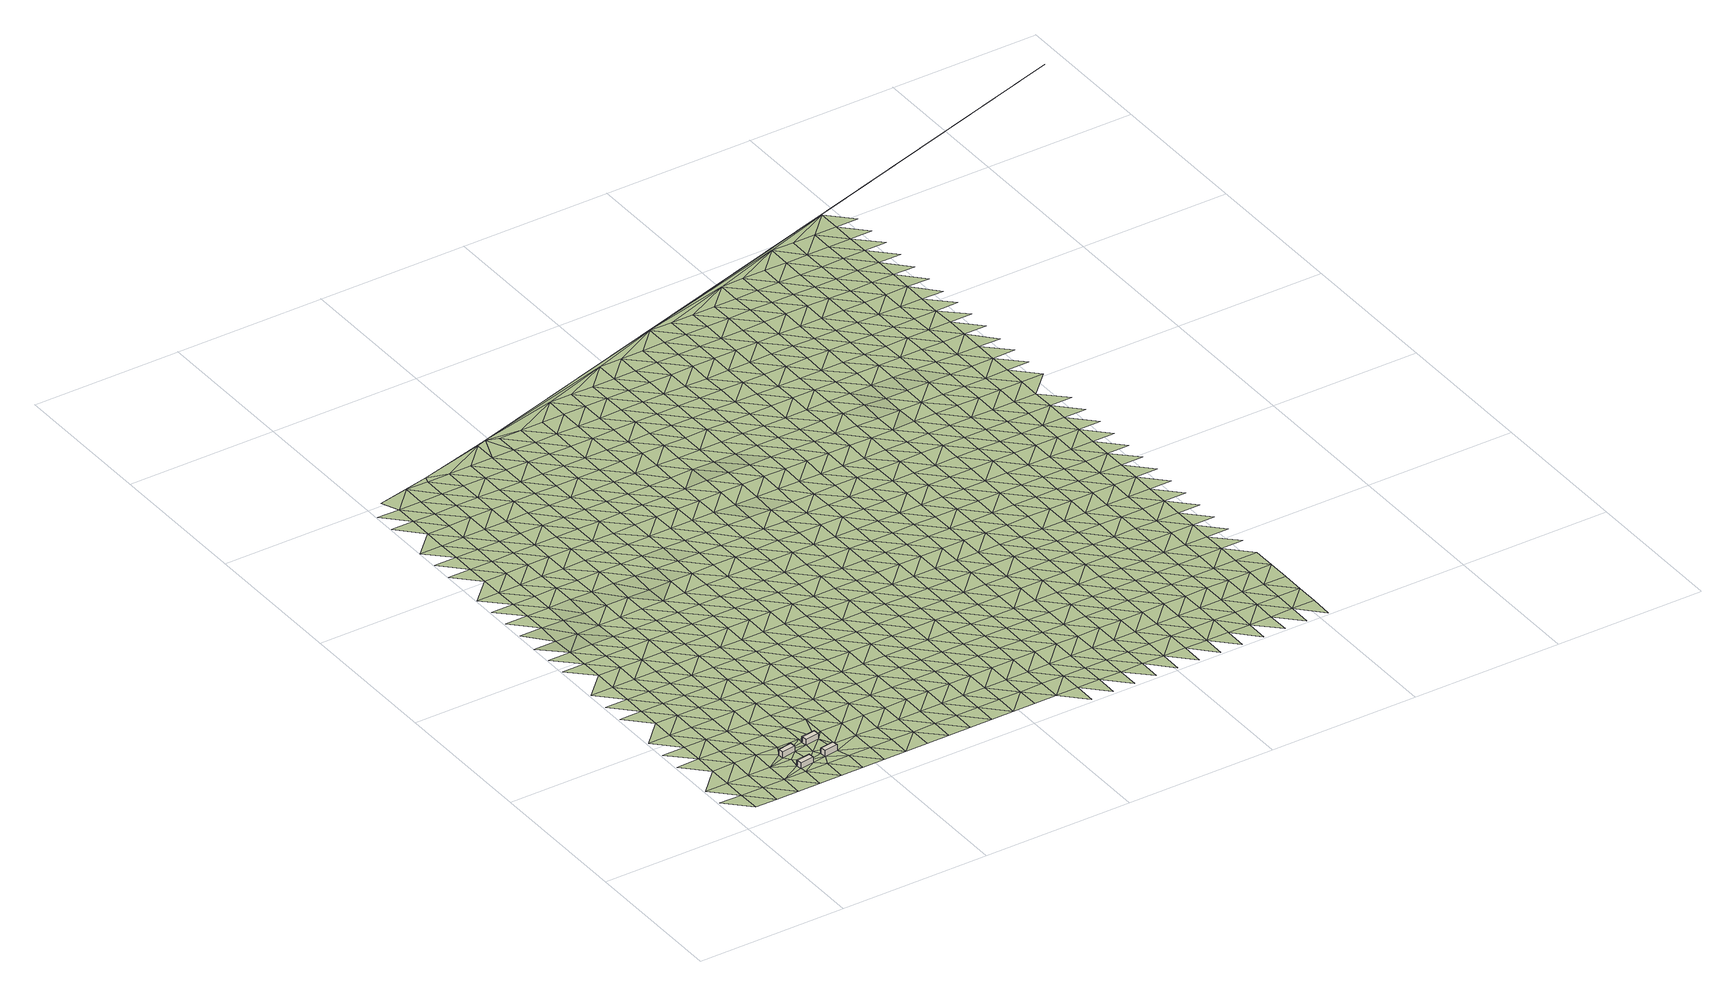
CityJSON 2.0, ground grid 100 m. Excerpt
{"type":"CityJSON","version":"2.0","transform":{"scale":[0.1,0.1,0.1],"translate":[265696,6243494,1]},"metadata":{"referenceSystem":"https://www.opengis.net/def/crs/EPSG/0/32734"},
"CityObjects":{
"building1":{"type":"Building","attributes":{"building":"transportation","building:levels":1,"amenity":"shelter","building_height":4.1,"plus_code":"4FRW3FG8+WCX","ground_height":2.51,"roof_height":6.61},"geometry":[{"type":"Solid","lod":"1","boundaries":[[[[0,1,2,3]],[[1,4,5,2]],[[4,6,7,5]],[[6,0,3,7]],[[3,2,5,7]],[[6,4,1,0]]]]}]},
"building2":{"type":"Building","attributes":{"building":"transportation","building:levels":1,"amenity":"shelter","building_height":4.1,"plus_code":"4FRW3FH8+2C4","ground_height":2.51,"roof_height":6.61},"geometry":[{"type":"Solid","lod":"1","boundaries":[[[[8,9,10,11]],[[9,12,13,10]],[[12,14,15,13]],[[14,8,11,15]],[[11,10,13,15]],[[14,12,9,8]]]]}]},
"building3":{"type":"Building","attributes":{"building":"transportation","building:levels":1,"amenity":"shelter","building_height":4.1,"plus_code":"4FRW3FG8+XG4","ground_height":2.47,"roof_height":6.57},"geometry":[{"type":"Solid","lod":"1","boundaries":[[[[16,17,18,19]],[[17,20,21,18]],[[20,22,23,21]],[[22,16,19,23]],[[19,18,21,23]],[[22,20,17,16]]]]}]},
"building4":{"type":"Building","attributes":{"building":"transportation","building:levels":1,"amenity":"shelter","building_height":4.1,"plus_code":"4FRW3FH8+2G7","ground_height":2.62,"roof_height":6.72},"geometry":[{"type":"Solid","lod":"1","boundaries":[[[[24,25,26,27]],[[25,28,29,26]],[[28,30,31,29]],[[30,24,27,31]],[[27,26,29,31]],[[30,28,25,24]]]]}]},
"terrain1":{"type":"TINRelief","geometry":[{"type":"CompositeSurface","lod":"1","boundaries":[[[32,33,34]],[[33,35,36]],[[36,35,37]],[[33,32,38]],[[35,33,39]],[[40,41,37]],[[38,39,33]],[[40,42,43]],[[35,44,37]],[[35,39,45]],[[44,40,37]],[[42,46,47]],[[35,45,44]],[[39,38,48]],[[47,46,49]],[[42,40,50]],[[51,45,39]],[[40,44,52]],[[51,39,48]],[[46,42,50]],[[53,54,49]],[[40,52,50]],[[55,44,45]],[[45,51,56]],[[57,58,53]],[[59,49,46]],[[52,44,55]],[[50,60,46]],[[45,56,55]],[[51,48,61]],[[49,59,53]],[[62,57,63]],[[46,60,59]],[[52,64,50]],[[6,56,51]],[[62,63,65]],[[64,52,55]],[[53,66,57]],[[61,67,51]],[[60,50,68]],[[53,59,66]],[[0,51,67]],[[56,69,55]],[[0,6,51]],[[68,50,64]],[[57,70,63]],[[71,72,65]],[[56,6,73]],[[69,56,8]],[[56,73,8]],[[60,74,59]],[[70,57,66]],[[64,55,75]],[[74,60,68]],[[61,76,67]],[[55,69,75]],[[77,78,71]],[[65,63,79]],[[59,80,66]],[[0,67,1]],[[70,81,63]],[[68,64,82]],[[59,74,80]],[[6,4,73]],[[65,79,71]],[[73,9,8]],[[83,84,77]],[[63,81,79]],[[75,82,64]],[[85,70,66]],[[75,69,86]],[[87,1,67]],[[67,76,87]],[[9,73,4]],[[85,66,80]],[[71,88,77]],[[74,68,89]],[[90,91,83]],[[68,82,92]],[[81,70,93]],[[71,79,88]],[[4,1,16]],[[80,74,89]],[[9,4,94]],[[70,85,93]],[[68,92,89]],[[16,1,87]],[[75,86,95]],[[82,75,95]],[[96,86,9]],[[97,98,90]],[[83,77,99]],[[76,100,87]],[[94,4,22]],[[22,4,16]],[[88,101,77]],[[9,94,96]],[[102,79,81]],[[85,80,103]],[[93,104,81]],[[105,86,96]],[[86,105,95]],[[90,83,99]],[[106,92,82]],[[107,97,108]],[[99,77,101]],[[89,103,80]],[[79,102,88]],[[16,87,109]],[[81,104,102]],[[82,95,106]],[[85,110,93]],[[87,100,109]],[[94,22,20]],[[90,111,97]],[[94,25,96]],[[108,112,113]],[[103,110,85]],[[101,88,114]],[[89,92,115]],[[105,28,95]],[[99,111,90]],[[106,116,92]],[[16,109,17]],[[25,94,20]],[[104,93,117]],[[113,112,118]],[[114,88,102]],[[95,28,106]],[[108,97,119]],[[103,89,115]],[[110,117,93]],[[92,116,115]],[[101,120,99]],[[119,97,111]],[[20,17,121]],[[104,122,102]],[[123,109,100]],[[25,20,121]],[[120,101,114]],[[124,112,108]],[[125,126,118]],[[104,117,122]],[[28,25,127]],[[28,128,106]],[[111,99,129]],[[110,103,130]],[[131,17,109]],[[116,106,128]],[[121,127,25]],[[119,124,108]],[[115,132,103]],[[129,99,120]],[[114,102,133]],[[117,110,130]],[[134,121,17]],[[127,128,28]],[[135,136,125]],[[102,122,137]],[[103,132,130]],[[109,123,131]],[[138,118,112]],[[119,111,139]],[[116,140,115]],[[124,141,112]],[[120,114,133]],[[139,111,129]],[[102,137,133]],[[131,134,17]],[[140,116,128]],[[118,138,125]],[[127,121,142]],[[143,135,144]],[[112,141,138]],[[122,117,145]],[[132,115,146]],[[130,147,117]],[[124,119,148]],[[120,149,129]],[[128,127,142]],[[143,144,150]],[[119,139,151]],[[146,115,140]],[[121,134,142]],[[125,152,135]],[[137,122,145]],[[131,123,153]],[[149,120,133]],[[145,117,147]],[[141,124,148]],[[132,154,130]],[[125,138,152]],[[119,151,148]],[[128,155,140]],[[146,154,132]],[[135,156,144]],[[139,129,157]],[[137,158,133]],[[159,134,131]],[[160,161,150]],[[149,162,129]],[[142,155,128]],[[147,130,163]],[[156,135,152]],[[158,137,145]],[[153,159,131]],[[138,141,164]],[[151,139,157]],[[146,140,165]],[[148,166,141]],[[129,162,157]],[[163,130,154]],[[150,144,167]],[[168,149,133]],[[169,160,170]],[[155,165,140]],[[138,164,152]],[[147,171,145]],[[142,134,172]],[[156,167,144]],[[141,166,164]],[[168,133,158]],[[159,173,134]],[[151,174,148]],[[175,154,146]],[[171,147,163]],[[176,160,150]],[[162,149,177]],[[157,174,151]],[[146,165,175]],[[134,173,172]],[[178,156,152]],[[158,145,179]],[[155,142,180]],[[167,176,150]],[[149,168,177]],[[166,148,181]],[[159,153,182]],[[178,152,164]],[[179,145,171]],[[170,160,183]],[[163,154,184]],[[165,155,180]],[[174,181,148]],[[154,175,185]],[[142,172,180]],[[167,156,186]],[[157,162,187]],[[168,158,188]],[[173,159,182]],[[176,183,160]],[[177,189,162]],[[153,190,182]],[[171,163,184]],[[156,178,186]],[[179,188,158]],[[154,185,184]],[[170,191,192]],[[193,164,166]],[[174,157,187]],[[181,194,166]],[[162,189,187]],[[168,195,177]],[[175,165,196]],[[183,197,170]],[[180,198,165]],[[199,176,167]],[[164,193,178]],[[171,200,179]],[[173,201,172]],[[186,202,167]],[[166,194,193]],[[195,168,188]],[[182,203,173]],[[185,175,196]],[[191,170,197]],[[200,171,184]],[[196,165,198]],[[176,199,183]],[[181,174,204]],[[189,177,205]],[[172,201,180]],[[167,202,199]],[[187,206,174]],[[173,203,201]],[[186,178,207]],[[182,190,208]],[[205,177,195]],[[194,181,204]],[[188,179,209]],[[185,210,184]],[[207,178,193]],[[174,206,204]],[[200,211,179]],[[197,183,212]],[[189,213,187]],[[214,198,180]],[[210,185,196]],[[192,191,215]],[[216,202,186]],[[188,209,195]],[[217,203,182]],[[183,199,212]],[[213,189,205]],[[179,211,209]],[[201,214,180]],[[218,200,184]],[[207,216,186]],[[208,217,182]],[[191,197,219]],[[193,194,220]],[[206,187,221]],[[198,222,196]],[[204,223,194]],[[218,184,210]],[[205,195,224]],[[212,219,197]],[[221,187,213]],[[214,222,198]],[[199,202,225]],[[220,207,193]],[[211,200,226]],[[203,227,201]],[[216,228,202]],[[194,223,220]],[[195,209,224]],[[217,229,203]],[[206,230,204]],[[231,210,196]],[[200,218,226]],[[199,225,212]],[[213,205,232]],[[227,214,201]],[[191,219,233]],[[202,228,225]],[[230,206,221]],[[222,231,196]],[[203,229,227]],[[217,208,234]],[[224,232,205]],[[191,233,215]],[[216,207,235]],[[223,204,236]],[[211,237,209]],[[238,218,210]],[[207,220,239]],[[226,240,211]],[[219,212,241]],[[236,204,230]],[[231,238,210]],[[228,216,235]],[[242,221,213]],[[209,237,224]],[[222,214,243]],[[229,217,244]],[[241,212,225]],[[207,239,235]],[[213,232,245]],[[211,240,237]],[[214,227,246]],[[223,247,220]],[[226,218,248]],[[234,244,217]],[[233,219,249]],[[221,242,230]],[[231,222,243]],[[236,247,223]],[[213,245,242]],[[238,248,218]],[[214,246,243]],[[232,224,250]],[[249,219,241]],[[225,228,251]],[[239,220,252]],[[253,240,226]],[[229,254,227]],[[235,255,228]],[[250,224,237]],[[229,244,256]],[[233,257,215]],[[236,230,258]],[[247,252,220]],[[248,253,226]],[[241,225,251]],[[232,259,245]],[[238,231,260]],[[246,227,254]],[[233,249,257]],[[228,255,251]],[[230,242,258]],[[243,261,231]],[[229,256,254]],[[239,262,235]],[[244,234,263]],[[259,232,250]],[[264,247,236]],[[237,240,265]],[[238,260,248]],[[252,262,239]],[[253,266,240]],[[231,261,260]],[[246,267,243]],[[258,264,236]],[[249,241,268]],[[255,235,269]],[[242,245,270]],[[237,265,250]],[[244,271,256]],[[251,272,241]],[[245,259,273]],[[240,266,265]],[[254,267,246]],[[247,274,252]],[[253,248,275]],[[235,262,269]],[[244,263,271]],[[268,257,249]],[[242,270,258]],[[261,243,276]],[[241,272,268]],[[264,274,247]],[[245,273,270]],[[248,260,275]],[[255,277,251]],[[250,278,259]],[[267,276,243]],[[266,253,279]],[[256,280,254]],[[277,255,269]],[[250,265,278]],[[271,281,256]],[[262,252,282]],[[258,283,264]],[[274,284,252]],[[275,279,253]],[[257,285,215]],[[272,251,286]],[[259,287,273]],[[260,261,288]],[[254,280,267]],[[257,268,289]],[[283,258,270]],[[276,290,261]],[[256,281,280]],[[262,282,269]],[[271,263,291]],[[286,251,277]],[[252,284,282]],[[287,259,278]],[[274,264,292]],[[293,265,266]],[[260,288,275]],[[266,279,294]],[[261,290,288]],[[272,295,268]],[[270,273,296]],[[276,267,297]],[[264,283,292]],[[277,269,298]],[[265,293,278]],[[299,281,271]],[[295,272,286]],[[287,296,273]],[[266,294,293]],[[267,280,297]],[[284,274,300]],[[279,275,301]],[[269,282,298]],[[291,299,271]],[[285,257,289]],[[268,302,289]],[[303,283,270]],[[290,276,304]],[[292,300,274]],[[301,275,288]],[[286,277,305]],[[306,287,278]],[[302,268,295]],[[296,303,270]],[[297,304,276]],[[284,307,282]],[[294,279,308]],[[280,281,309]],[[298,305,277]],[[306,278,293]],[[299,310,281]],[[311,215,285]],[[292,283,312]],[[313,288,290]],[[307,284,300]],[[308,279,301]],[[314,295,286]],[[296,287,315]],[[280,309,297]],[[316,289,302]],[[303,312,283]],[[290,304,313]],[[281,310,309]],[[282,317,298]],[[294,318,293]],[[314,286,305]],[[287,306,315]],[[319,300,292]],[[301,288,320]],[[299,291,321]],[[285,289,316]],[[307,317,282]],[[318,294,308]],[[304,297,322]],[[312,319,292]],[[313,320,288]],[[302,295,323]],[[305,298,324]],[[303,296,325]],[[306,293,326]],[[310,299,321]],[[295,314,327]],[[315,328,296]],[[322,297,309]],[[291,329,321]],[[308,301,330]],[[317,324,298]],[[318,326,293]],[[316,302,323]],[[331,307,300]],[[303,325,312]],[[304,332,313]],[[295,327,323]],[[319,333,300]],[[296,328,325]],[[301,320,330]],[[315,306,334]],[[332,304,322]],[[314,305,335]],[[307,331,317]],[[310,336,309]],[[324,337,305]],[[331,300,333]],[[326,334,306]],[[285,316,311]],[[321,338,310]],[[319,312,339]],[[318,308,340]],[[320,313,341]],[[330,342,308]],[[327,314,335]],[[343,328,315]],[[309,336,322]],[[344,316,323]],[[335,305,337]],[[312,325,339]],[[341,313,332]],[[310,338,336]],[[311,316,344]],[[324,317,345]],[[340,326,318]],[[329,346,321]],[[334,343,315]],[[340,308,342]],[[333,319,347]],[[320,348,330]],[[317,331,345]],[[327,349,323]],[[328,350,325]],[[332,322,351]],[[339,347,319]],[[348,320,341]],[[337,324,352]],[[338,321,353]],[[349,327,335]],[[328,343,350]],[[322,336,351]],[[334,326,354]],[[311,344,355]],[[342,330,356]],[[345,352,324]],[[326,340,357]],[[346,353,321]],[[358,344,323]],[[331,333,359]],[[325,360,339]],[[341,332,361]],[[333,347,362]],[[356,330,348]],[[335,337,363]],[[343,334,354]],[[358,323,349]],[[360,325,350]],[[326,357,354]],[[351,361,332]],[[331,359,345]],[[342,364,340]],[[365,336,338]],[[363,337,352]],[[359,333,362]],[[353,366,338]],[[355,344,367]],[[347,339,368]],[[311,355,369]],[[364,342,356]],[[370,349,335]],[[348,341,371]],[[336,365,351]],[[344,358,367]],[[368,339,360]],[[341,361,372]],[[338,366,365]],[[352,345,373]],[[350,343,374]],[[357,340,375]],[[363,370,335]],[[354,376,343]],[[347,377,362]],[[348,371,356]],[[353,346,378]],[[373,345,359]],[[375,340,364]],[[341,372,371]],[[379,380,346]],[[381,358,349]],[[360,350,374]],[[361,351,382]],[[367,369,355]],[[347,368,377]],[[374,343,376]],[[352,383,363]],[[357,384,354]],[[366,353,378]],[[370,381,349]],[[382,351,365]],[[346,380,378]],[[364,356,385]],[[383,352,373]],[[384,357,375]],[[367,358,386]],[[387,359,362]],[[360,388,368]],[[361,389,372]],[[377,390,362]],[[356,371,385]],[[370,363,391]],[[376,354,392]],[[381,386,358]],[[374,388,360]],[[389,361,382]],[[359,387,373]],[[393,375,364]],[[366,394,365]],[[383,391,363]],[[390,387,362]],[[392,354,384]],[[378,395,366]],[[396,369,367]],[[377,368,397]],[[372,398,371]],[[385,393,364]],[[399,381,370]],[[376,400,374]],[[365,394,382]],[[386,396,367]],[[397,368,388]],[[369,401,311]],[[398,372,389]],[[366,395,394]],[[383,373,402]],[[375,403,384]],[[378,380,404]],[[399,370,391]],[[376,392,400]],[[405,390,377]],[[371,406,385]],[[402,373,387]],[[393,403,375]],[[407,404,380]],[[388,374,408]],[[382,409,389]],[[369,396,410]],[[397,405,377]],[[406,371,398]],[[386,381,411]],[[412,391,383]],[[413,392,384]],[[414,395,378]],[[381,399,415]],[[408,374,400]],[[382,394,409]],[[416,393,385]],[[402,412,383]],[[384,403,413]],[[404,414,378]],[[396,386,411]],[[387,390,417]],[[397,388,418]],[[398,389,419]],[[381,415,411]],[[405,420,390]],[[416,385,406]],[[418,388,408]],[[409,419,389]],[[399,391,421]],[[417,402,387]],[[400,392,422]],[[403,393,423]],[[424,394,395]],[[412,425,391]],[[417,390,420]],[[392,413,426]],[[414,427,395]],[[401,369,410]],[[428,406,398]],[[393,416,423]],[[429,410,396]],[[415,399,421]],[[405,397,430]],[[408,400,422]],[[394,424,409]],[[411,431,396]],[[421,391,425]],[[397,418,432]],[[392,426,422]],[[398,419,428]],[[395,427,424]],[[414,404,433]],[[412,402,434]],[[420,405,430]],[[413,403,435]],[[436,416,406]],[[429,396,431]],[[402,417,437]],[[397,432,430]],[[423,438,403]],[[404,439,433]],[[415,440,411]],[[419,409,441]],[[428,436,406]],[[425,412,434]],[[418,408,442]],[[426,413,435]],[[427,414,443]],[[421,440,415]],[[402,437,434]],[[422,444,408]],[[438,435,403]],[[441,409,424]],[[423,416,445]],[[410,429,401]],[[433,443,414]],[[431,411,446]],[[417,420,447]],[[432,418,442]],[[419,448,428]],[[430,449,420]],[[408,444,442]],[[436,445,416]],[[426,450,422]],[[440,446,411]],[[448,419,441]],[[421,425,451]],[[437,417,447]],[[452,438,423]],[[453,424,427]],[[434,454,425]],[[447,420,449]],[[435,450,426]],[[427,443,455]],[[432,456,430]],[[401,457,311]],[[436,428,458]],[[445,452,423]],[[429,431,459]],[[440,421,451]],[[444,422,460]],[[424,453,441]],[[446,461,431]],[[451,425,454]],[[442,456,432]],[[448,458,428]],[[427,455,453]],[[437,462,434]],[[443,433,463]],[[450,460,422]],[[429,459,401]],[[449,430,464]],[[465,435,438]],[[466,445,436]],[[459,431,461]],[[462,437,447]],[[452,467,438]],[[463,433,468]],[[448,441,469]],[[456,464,430]],[[466,436,458]],[[446,440,470]],[[454,434,471]],[[442,444,472]],[[435,465,450]],[[443,473,455]],[[451,474,440]],[[460,475,444]],[[465,438,467]],[[469,441,453]],[[471,434,462]],[[443,463,473]],[[461,446,470]],[[476,447,449]],[[456,442,472]],[[452,445,477]],[[478,458,448]],[[479,401,459]],[[440,474,470]],[[464,480,449]],[[444,475,472]],[[445,466,481]],[[454,482,451]],[[460,450,483]],[[469,478,448]],[[447,476,462]],[[467,452,477]],[[484,453,455]],[[482,454,471]],[[476,449,480]],[[450,465,483]],[[445,481,477]],[[473,485,455]],[[486,459,461]],[[474,451,487]],[[464,456,488]],[[475,460,489]],[[466,458,490]],[[484,469,453]],[[470,491,461]],[[472,492,456]],[[478,493,458]],[[455,485,484]],[[471,462,494]],[[473,463,495]],[[487,451,482]],[[483,489,460]],[[459,486,479]],[[480,464,488]],[[465,467,496]],[[481,466,490]],[[486,461,491]],[[462,476,494]],[[456,492,488]],[[477,497,467]],[[490,458,493]],[[495,463,498]],[[474,499,470]],[[472,475,500]],[[482,471,501]],[[465,496,483]],[[478,469,502]],[[503,485,473]],[[499,474,487]],[[475,489,500]],[[496,467,497]],[[469,484,504]],[[401,479,457]],[[481,505,477]],[[494,501,471]],[[495,503,473]],[[491,470,506]],[[476,480,507]],[[508,492,472]],[[493,478,502]],[[479,486,509]],[[488,510,480]],[[490,505,481]],[[469,504,502]],[[489,483,511]],[[506,470,499]],[[500,508,472]],[[487,482,512]],[[476,507,494]],[[497,477,513]],[[484,485,514]],[[482,501,515]],[[507,480,510]],[[511,483,496]],[[503,516,485]],[[491,517,486]],[[488,492,518]],[[505,513,477]],[[487,512,499]],[[489,519,500]],[[490,493,520]],[[504,484,514]],[[517,491,506]],[[482,515,512]],[[508,518,492]],[[502,521,493]],[[485,516,514]],[[501,494,522]],[[457,523,311]],[[519,489,511]],[[457,479,509]],[[486,524,509]],[[525,510,488]],[[526,496,497]],[[505,490,520]],[[503,495,527]],[[522,494,507]],[[513,528,497]],[[520,493,521]],[[495,529,530]],[[506,499,531]],[[508,500,532]],[[504,533,502]],[[524,486,517]],[[518,525,488]],[[501,534,515]],[[496,526,511]],[[516,503,527]],[[499,512,531]],[[519,532,500]],[[526,497,528]],[[533,504,514]],[[495,530,527]],[[534,501,522]],[[535,517,506]],[[536,507,510]],[[537,518,508]],[[513,505,538]],[[521,502,539]],[[540,509,524]],[[525,541,510]],[[520,542,505]],[[515,543,512]],[[519,511,544]],[[531,535,506]],[[537,508,532]],[[539,502,533]],[[507,536,522]],[[528,513,538]],[[514,516,545]],[[457,509,540]],[[543,515,534]],[[536,510,541]],[[544,511,526]],[[505,542,538]],[[527,546,516]],[[517,547,524]],[[521,548,520]],[[512,549,531]],[[525,518,550]],[[551,532,519]],[[514,545,533]],[[535,547,517]],[[518,537,552]],[[548,521,539]],[[516,546,545]],[[522,553,534]],[[530,554,527]],[[549,512,543]],[[544,551,519]],[[555,540,524]],[[541,525,550]],[[526,528,556]],[[542,520,557]],[[522,536,553]],[[518,552,550]],[[538,558,528]],[[559,554,530]],[[560,535,531]],[[539,533,561]],[[524,547,555]],[[557,520,548]],[[543,534,562]],[[537,532,563]],[[556,544,526]],[[546,527,564]],[[560,531,549]],[[551,565,532]],[[556,528,558]],[[533,545,561]],[[542,566,538]],[[553,562,534]],[[554,564,527]],[[457,540,567]],[[547,535,568]],[[536,541,569]],[[552,537,563]],[[548,539,570]],[[540,555,571]],[[550,572,541]],[[563,532,565]],[[566,542,557]],[[573,549,543]],[[535,560,568]],[[561,570,539]],[[536,569,553]],[[551,544,574]],[[558,538,575]],[[546,576,545]],[[540,571,567]],[[543,562,573]],[[569,541,572]],[[544,556,577]],[[564,578,546]],[[552,579,550]],[[575,538,566]],[[555,547,580]],[[581,560,549]],[[565,551,574]],[[557,548,582]],[[545,576,561]],[[568,583,547]],[[563,579,552]],[[544,577,574]],[[548,570,584]],[[546,578,576]],[[562,553,585]],[[558,586,556]],[[573,581,549]],[[571,555,580]],[[572,550,587]],[[557,582,566]],[[564,554,588]],[[583,580,547]],[[585,553,569]],[[586,558,575]],[[548,584,582]],[[589,590,554]],[[568,560,591]],[[570,561,592]],[[579,587,550]],[[562,593,573]],[[563,565,594]],[[577,556,595]],[[578,564,588]],[[581,591,560]],[[574,596,565]],[[592,561,576]],[[554,590,588]],[[571,597,567]],[[575,566,598]],[[593,562,585]],[[595,556,586]],[[599,583,568]],[[600,569,572]],[[579,563,594]],[[584,570,601]],[[580,597,571]],[[587,602,572]],[[594,565,596]],[[566,582,598]],[[581,573,603]],[[577,604,574]],[[591,599,568]],[[601,570,592]],[[457,567,523]],[[569,600,585]],[[605,586,575]],[[576,578,606]],[[593,603,573]],[[600,572,602]],[[604,577,595]],[[588,607,578]],[[584,608,582]],[[597,609,567]],[[598,605,575]],[[610,580,583]],[[611,591,581]],[[587,579,612]],[[596,574,613]],[[576,606,592]],[[599,614,583]],[[594,615,579]],[[608,584,601]],[[578,607,606]],[[593,585,616]],[[586,617,595]],[[588,590,618]],[[611,581,603]],[[613,574,604]],[[580,610,597]],[[602,587,612]],[[582,619,598]],[[610,583,614]],[[616,585,600]],[[579,615,612]],[[605,617,586]],[[620,618,590]],[[596,621,594]],[[601,592,622]],[[619,582,608]],[[599,591,623]],[[624,603,593]],[[625,604,595]],[[626,607,588]],[[591,611,627]],[[621,596,613]],[[592,606,622]],[[523,567,609]],[[609,597,628]],[[629,605,598]],[[616,624,593]],[[595,617,625]],[[618,626,588]],[[614,599,623]],[[600,602,630]],[[615,594,631]],[[608,601,632]],[[597,610,628]],[[591,627,623]],[[612,633,602]],[[629,598,619]],[[631,594,621]],[[622,632,601]],[[611,603,634]],[[630,616,600]],[[613,604,635]],[[617,605,636]],[[607,637,606]],[[624,638,603]],[[630,602,633]],[[604,625,639]],[[626,640,607]],[[615,641,612]],[[642,619,608]],[[628,643,609]],[[605,629,636]],[[610,614,644]],[[627,611,634]],[[621,613,635]],[[606,637,622]],[[623,645,614]],[[634,603,638]],[[641,615,631]],[[604,639,635]],[[608,632,642]],[[607,640,637]],[[523,609,643]],[[610,644,628]],[[624,616,646]],[[633,612,647]],[[625,617,648]],[[649,629,619]],[[626,618,650]],[[644,614,645]],[[616,630,651]],[[636,652,617]],[[618,653,654]],[[627,655,623]],[[621,656,631]],[[632,622,657]],[[647,612,641]],[[642,649,619]],[[638,624,646]],[[639,625,648]],[[640,626,650]],[[634,655,627]],[[616,651,646]],[[656,621,635]],[[652,648,617]],[[657,622,637]],[[618,654,650]],[[643,628,658]],[[633,659,630]],[[636,629,660]],[[645,623,661]],[[662,641,631]],[[632,663,642]],[[658,628,644]],[[659,633,647]],[[649,660,629]],[[639,664,635]],[[655,661,623]],[[631,656,662]],[[663,632,657]],[[643,665,523]],[[634,638,666]],[[651,630,667]],[[668,652,636]],[[637,640,669]],[[646,670,638]],[[664,639,648]],[[650,671,640]],[[649,642,672]],[[665,643,658]],[[667,630,659]],[[660,668,636]],[[673,644,645]],[[655,634,666]],[[647,641,674]],[[656,635,675]],[[637,669,657]],[[661,676,645]],[[666,638,670]],[[641,662,677]],[[663,672,642]],[[640,671,669]],[[651,678,646]],[[654,679,650]],[[675,635,664]],[[644,673,658]],[[659,647,674]],[[680,648,652]],[[681,660,649]],[[665,682,523]],[[673,645,676]],[[678,651,667]],[[641,677,674]],[[668,683,652]],[[684,679,654]],[[663,657,685]],[[681,649,672]],[[661,655,686]],[[670,646,687]],[[662,656,688]],[[648,680,664]],[[671,650,689]],[[666,690,655]],[[656,675,691]],[[680,652,683]],[[685,657,669]],[[665,658,692]],[[659,693,667]],[[687,646,678]],[[679,689,650]],[[676,661,686]],[[677,662,688]],[[668,660,694]],[[695,672,663]],[[692,658,673]],[[655,690,686]],[[693,659,674]],[[688,656,691]],[[660,681,696]],[[670,697,666]],[[675,664,698]],[[685,695,663]],[[699,682,665]],[[683,668,694]],[[671,700,669]],[[697,670,687]],[[664,680,698]],[[660,696,694]],[[689,701,671]],[[678,667,702]],[[677,703,674]],[[692,699,665]],[[693,704,667]],[[673,676,705]],[[690,666,706]],[[675,707,691]],[[681,672,708]],[[700,685,669]],[[686,709,676]],[[703,677,688]],[[695,710,672]],[[671,701,700]],[[678,702,687]],[[706,666,697]],[[667,704,702]],[[698,707,675]],[[705,692,673]],[[711,693,674]],[[680,683,712]],[[696,681,708]],[[689,679,713]],[[699,714,682]],[[705,676,709]],[[694,715,683]],[[708,672,710]],[[716,717,679]],[[690,718,686]],[[688,691,719]],[[711,674,703]],[[697,687,720]],[[680,712,698]],[[695,685,721]],[[701,689,713]],[[523,682,722]],[[718,690,706]],[[707,719,691]],[[712,683,715]],[[685,700,723]],[[679,717,713]],[[704,693,724]],[[696,725,694]],[[687,702,720]],[[699,692,726]],[[709,686,727]],[[728,703,688]],[[710,695,721]],[[692,705,729]],[[693,711,724]],[[708,725,696]],[[685,723,721]],[[706,697,730]],[[731,707,698]],[[727,686,718]],[[719,728,688]],[[714,699,726]],[[715,694,732]],[[701,733,700]],[[692,729,726]],[[720,730,697]],[[731,698,712]],[[713,734,701]],[[709,735,705]],[[736,702,704]],[[737,711,703]],[[724,738,704]],[[725,732,694]],[[739,718,706]],[[719,707,740]],[[708,710,741]],[[723,700,733]],[[735,709,727]],[[728,737,703]],[[721,742,710]],[[701,734,733]],[[682,714,722]],[[702,736,720]],[[739,706,730]],[[704,738,736]],[[707,731,740]],[[729,705,743]],[[724,711,744]],[[745,712,715]],[[725,708,741]],[[726,746,714]],[[732,747,715]],[[741,710,742]],[[723,748,721]],[[743,705,735]],[[737,744,711]],[[727,718,749]],[[730,720,750]],[[751,728,719]],[[712,745,731]],[[718,739,752]],[[740,753,719]],[[745,715,747]],[[748,723,733]],[[729,754,726]],[[755,738,724]],[[736,750,720]],[[735,727,749]],[[728,751,737]],[[732,725,756]],[[742,721,757]],[[754,729,743]],[[718,752,749]],[[744,755,724]],[[719,753,751]],[[741,758,725]],[[740,731,759]],[[722,714,746]],[[746,726,760]],[[739,730,761]],[[762,736,738]],[[747,732,756]],[[750,763,730]],[[759,731,745]],[[725,758,756]],[[735,764,743]],[[744,737,765]],[[742,766,741]],[[760,726,754]],[[738,755,762]],[[752,739,761]],[[767,753,740]],[[764,735,749]],[[761,730,763]],[[737,751,765]],[[759,767,740]],[[750,736,768]],[[755,744,769]],[[745,747,770]],[[758,741,771]],[[772,746,760]],[[736,762,773]],[[756,774,747]],[[754,743,775]],[[752,776,749]],[[764,777,743]],[[765,769,744]],[[763,750,768]],[[751,753,778]],[[770,759,745]],[[772,722,746]],[[776,752,761]],[[736,773,768]],[[767,779,753]],[[770,747,774]],[[754,775,760]],[[758,780,756]],[[743,777,775]],[[781,764,749]],[[762,755,782]],[[751,778,765]],[[523,722,783]],[[755,769,784]],[[753,779,778]],[[761,763,785]],[[781,749,776]],[[772,760,786]],[[773,762,782]],[[767,759,787]],[[774,756,788]],[[768,785,763]],[[782,755,784]],[[759,770,789]],[[777,764,790]],[[769,765,791]],[[760,775,786]],[[792,776,761]],[[779,767,787]],[[764,781,790]],[[791,765,778]],[[759,789,787]],[[722,772,793]],[[773,794,768]],[[774,795,770]],[[761,785,792]],[[784,769,796]],[[786,793,772]],[[794,773,782]],[[777,797,775]],[[798,781,776]],[[790,799,777]],[[796,769,791]],[[785,768,800]],[[778,779,801]],[[789,770,802]],[[792,798,776]],[[787,803,779]],[[775,797,786]],[[722,793,804]],[[777,799,797]],[[800,768,794]],[[311,523,805]],[[790,781,806]],[[807,782,784]],[[791,778,801]],[[784,796,808]],[[779,803,801]],[[785,809,792]],[[789,810,787]],[[798,806,781]],[[793,786,811]],[[782,807,794]],[[785,800,809]],[[808,807,784]],[[812,799,790]],[[811,786,797]],[[796,791,813]],[[803,787,814]],[[806,812,790]],[[801,815,791]],[[804,793,816]],[[798,792,817]],[[800,794,818]],[[809,819,792]],[[813,808,796]],[[816,793,811]],[[807,818,794]],[[791,815,813]],[[797,799,820]],[[798,817,806]],[[803,821,801]],[[812,822,799]],[[792,819,817]],[[722,804,783]],[[809,800,823]],[[797,820,811]],[[824,804,816]],[[799,822,820]],[[818,823,800]],[[812,806,825]],[[807,808,826]],[[815,801,827]],[[808,813,828]],[[829,819,809]],[[806,817,825]],[[816,811,830]],[[826,818,807]],[[523,783,831]],[[823,829,809]],[[826,808,828]],[[822,812,832]],[[815,833,813]],[[811,820,830]],[[819,834,817]],[[825,832,812]],[[783,804,824]],[[819,829,834]],[[835,824,816]],[[820,822,836]],[[823,818,837]],[[828,813,838]],[[830,839,816]],[[818,826,840]],[[817,841,825]],[[836,822,832]],[[829,823,837]],[[835,816,839]],[[834,841,817]],[[818,840,837]],[[820,842,830]],[[832,825,843]],[[826,828,844]],[[842,820,836]],[[824,835,783]],[[841,843,825]],[[839,830,845]],[[834,829,846]],[[840,826,844]],[[837,847,829]],[[845,830,842]],[[848,836,832]],[[841,834,846]],[[843,849,832]],[[846,829,847]],[[839,850,835]],[[840,851,837]],[[836,848,842]],[[850,839,845]],[[848,832,849]],[[852,783,835]],[[843,841,853]],[[847,837,854]],[[846,855,841]],[[845,842,856]],[[852,835,850]],[[849,843,853]],[[842,848,856]],[[841,855,853]],[[847,857,846]],[[858,850,845]],[[783,852,859]],[[856,858,845]],[[848,849,860]],[[855,846,861]],[[853,862,849]],[[850,863,852]],[[848,860,856]],[[858,863,850]],[[860,849,862]],[[855,864,853]],[[859,852,865]],[[856,866,858]],[[863,867,852]],[[862,853,868]],[[866,856,860]],[[859,831,783]],[[852,867,865]],[[863,858,869]],[[862,870,860]],[[858,866,869]],[[867,863,871]],[[866,860,872]],[[869,871,863]],[[859,865,831]],[[873,865,867]],[[866,874,869]],[[867,871,873]],[[871,869,875]],[[873,876,865]],[[865,876,831]],[[871,877,873]],[[876,873,878]],[[876,879,831]]]}]}
},
"vertices":[
[600,343,15],[693,357,15],[693,357,56],[600,343,56],[688,394,15],[688,394,56],[594,380,15],[594,380,56],
[574,498,15],[667,512,15],[667,512,56],[574,498,56],[662,549,15],[662,549,56],[568,534,15],[568,534,56],
[787,374,15],[880,388,15],[880,388,56],[787,374,56],[875,425,15],[875,425,56],[781,411,15],[781,411,56],
[760,531,16],[853,545,16],[853,545,57],[760,531,57],[848,582,16],[848,582,57],[754,568,16],[754,568,57],
[155,155,15],[155,305,15],[5,305,15],[155,455,15],[5,455,15],[155,605,16],[305,155,15],[305,305,15],[155,755,17],[5,755,16],[155,905,16],[5,905,16],[305,605,18],[305,455,15],[155,1055,17],[5,1055,17],[455,155,15],[155,1205,17],[305,905,16],[455,305,15],[305,755,17],[155,1355,17],[5,1355,17],[455,605,18],[455,455,15],[155,1505,17],[5,1505,17],[305,1205,18],[305,1055,17],[605,155,15],[5,1655,17],[155,1655,17],[455,755,17],[155,1805,17],[305,1355,17],[605,305,15],[455,905,16],[568,534,17],[305,1505,17],[155,1955,15],[5,1955,14],[605,455,15],[455,1055,17],[605,605,17],[756,155,15],[155,2105,12],[5,2105,10],[305,1805,17],[455,1205,17],[305,1655,17],[605,755,17],[155,2255,5],[5,2255,4],[455,1355,18],[662,549,17],[756,305,15],[305,1955,15],[605,1055,17],[155,2405,17],[5,2405,17],[605,905,16],[455,1505,18],[756,455,15],[756,605,17],[760,531,17],[155,2555,18],[5,2555,17],[305,2255,4],[906,155,15],[305,2105,12],[455,1805,17],[605,1205,17],[455,1655,17],[754,568,17],[756,755,17],[5,2705,14],[155,2705,14],[906,305,15],[605,1355,18],[305,2405,15],[155,2855,10],[5,2855,9],[455,1955,15],[756,1055,17],[756,905,16],[605,1505,18],[155,3005,9],[305,2555,19],[455,2105,14],[906,455,15],[605,1655,17],[1056,155,15],[305,2705,16],[155,3155,9],[5,3155,8],[906,605,16],[906,755,17],[455,2255,8],[756,1355,18],[1056,305,15],[756,1205,17],[605,1955,15],[1056,455,15],[155,3305,8],[5,3305,7],[605,1805,17],[305,3005,10],[455,2405,8],[906,905,16],[305,2855,11],[1056,605,16],[5,3455,6],[155,3455,7],[756,1655,17],[906,1055,17],[756,1505,19],[455,2705,17],[605,2105,14],[155,3605,8],[455,2555,20],[305,3155,10],[1206,155,15],[906,1205,17],[1056,755,18],[305,3305,10],[605,2405,8],[756,1805,17],[1206,305,15],[155,3755,9],[5,3755,10],[605,2255,8],[906,1355,17],[455,3005,12],[1056,905,17],[455,2855,14],[305,3455,9],[756,1955,16],[5,3905,10],[155,3905,9],[906,1505,21],[1206,605,16],[1206,455,15],[605,2555,20],[1056,1055,17],[305,3605,8],[756,2105,14],[455,3155,12],[906,1655,18],[1206,755,19],[605,2705,17],[1356,305,15],[305,3755,8],[1056,1355,17],[1056,1205,18],[455,3305,11],[756,2405,6],[906,1805,18],[756,2255,11],[1356,155,15],[305,4055,11],[103,4015,11],[605,3005,12],[605,2855,14],[906,1955,16],[1206,1055,17],[305,3905,9],[1206,905,17],[455,3605,11],[1056,1505,19],[1356,605,16],[455,3455,12],[1356,455,16],[756,2705,18],[906,2105,15],[756,2555,21],[605,3155,12],[1507,155,17],[1056,1805,18],[1206,1205,18],[1056,1655,18],[455,3755,11],[906,2255,12],[1356,755,18],[468,4094,9],[605,3305,11],[1507,305,16],[1206,1355,18],[455,3905,9],[756,3005,13],[906,2405,5],[1356,905,17],[756,2855,16],[1056,1955,17],[605,3605,11],[1206,1505,18],[1507,605,17],[605,3455,12],[1507,455,16],[906,2555,19],[1356,1055,16],[1056,2105,16],[455,4055,9],[1657,155,17],[756,3305,12],[906,2705,19],[1206,1805,18],[1356,1205,18],[756,3155,13],[1206,1655,18],[605,3755,11],[1056,2405,8],[1507,905,17],[1657,305,16],[1056,2255,12],[1507,755,18],[906,2855,16],[1356,1355,18],[605,3905,9],[1206,1955,17],[756,3605,12],[906,3005,13],[1356,1505,18],[1657,605,17],[756,3455,13],[1657,455,17],[605,4055,9],[1056,2555,15],[1206,2105,16],[1507,1205,17],[1507,1055,17],[906,3155,13],[1807,155,18],[1056,2705,20],[1356,1805,17],[1356,1655,17],[1657,755,18],[756,3905,8],[906,3305,12],[1206,2405,10],[1807,305,17],[756,3755,10],[1206,2255,14],[1056,2855,17],[1507,1355,18],[1657,905,18],[906,3455,13],[1356,1955,17],[1507,1505,18],[1807,605,16],[1807,455,17],[1056,3155,12],[1206,2555,12],[1056,3005,12],[906,4205,9],[906,3605,11],[1356,2105,16],[1657,1205,17],[756,4055,9],[1657,1055,16],[1957,155,18],[1206,2705,19],[1507,1805,17],[1507,1655,17],[906,3755,9],[1356,2255,16],[1807,755,18],[1056,3305,10],[1957,305,17],[1206,2855,18],[1657,1355,18],[906,3905,9],[1356,2405,12],[1807,905,18],[1056,3455,11],[1507,1955,16],[1206,3005,14],[1657,1505,18],[1957,605,16],[1957,455,17],[976,4231,9],[1356,2555,12],[1807,1055,17],[1056,3605,10],[1507,2105,16],[906,4055,9],[1206,3155,14],[1657,1655,17],[1356,2705,18],[1807,1205,17],[2107,305,17],[1957,755,17],[1056,3905,9],[1206,3305,11],[1507,2405,14],[1657,1805,17],[1056,3755,9],[1507,2255,16],[2107,155,18],[1807,1355,17],[1356,3005,15],[1957,905,18],[1356,2855,19],[1657,1955,16],[1206,3605,10],[2107,605,16],[1206,3455,10],[2107,455,17],[1507,2555,11],[1807,1655,17],[1957,1055,17],[1807,1505,18],[1657,2105,16],[1056,4055,9],[1356,3155,15],[2257,155,18],[1507,2705,17],[1957,1205,17],[1206,3755,9],[1657,2255,15],[2107,755,17],[1356,3305,10],[2257,305,18],[1807,1955,16],[1056,4205,9],[1957,1355,17],[1807,1805,17],[1206,3905,9],[1507,3005,16],[1657,2405,15],[2107,905,18],[1507,2855,19],[1356,3455,10],[1957,1505,18],[2257,605,16],[2257,455,18],[1206,4055,9],[1657,2555,11],[1206,4205,9],[1356,3605,10],[2107,1205,17],[2107,1055,17],[1507,3155,16],[1807,2255,16],[1957,1655,17],[1807,2105,16],[1657,2705,15],[2407,305,17],[2407,5,19],[2407,155,18],[1356,3755,9],[2257,755,17],[1507,3305,10],[1957,1805,17],[2107,1355,17],[1356,3905,9],[1657,3005,17],[1807,2405,16],[2257,905,18],[1657,2855,19],[1507,3455,12],[1957,1955,16],[2107,1505,17],[2407,605,16],[2407,455,18],[1356,4055,10],[1807,2555,13],[2257,1055,17],[1507,3605,12],[1957,2105,16],[1507,4355,10],[1657,3155,17],[2107,1655,17],[2558,155,18],[1807,2705,10],[2257,1205,17],[2558,5,19],[1957,2255,16],[2407,755,16],[1356,4205,10],[1507,3905,8],[1657,3305,11],[2107,1805,17],[2558,305,18],[1507,3755,10],[2257,1355,17],[1807,3005,19],[1957,2405,16],[2407,905,18],[1807,2855,17],[1657,3605,13],[2107,2105,16],[2257,1505,17],[2558,605,16],[1657,3455,13],[2107,1955,17],[2558,455,18],[2407,1055,17],[1507,4205,9],[1957,2705,10],[1507,4055,9],[1957,2555,13],[2708,155,18],[1807,3305,12],[2257,1805,17],[2407,1205,17],[1807,3155,19],[2257,1655,17],[2708,5,19],[1657,3755,11],[2558,755,16],[2107,2405,16],[2708,305,18],[2107,2255,16],[2407,1355,17],[1657,3905,10],[1957,3005,19],[2558,905,17],[1957,2855,17],[2257,1955,17],[1807,3605,13],[2407,1505,17],[2708,605,16],[1807,3455,11],[2708,455,18],[2107,2555,14],[1957,4505,7],[2558,1055,17],[1657,4205,8],[2257,2105,16],[1657,4055,8],[1957,3155,19],[2858,155,19],[2107,2705,10],[2407,1805,17],[2558,1205,17],[2407,1655,17],[2858,5,19],[2708,755,16],[1807,3905,13],[1957,3305,12],[2257,2405,16],[2858,305,18],[1807,3755,14],[2257,2255,16],[2107,3005,19],[2558,1505,18],[2708,905,17],[1657,4355,8],[2107,2855,15],[2558,1355,17],[1957,3455,11],[2407,1955,17],[2858,605,17],[2858,455,18],[1807,4205,10],[1957,3605,13],[2257,2705,11],[2407,2105,16],[2708,1205,17],[1807,4055,12],[2257,2555,15],[2708,1055,17],[2107,3155,19],[3008,155,19],[2558,1805,17],[2558,1655,17],[3008,5,18],[1957,3755,14],[2407,2255,16],[2107,3305,12],[2858,905,17],[3008,305,18],[2858,755,16],[2708,1355,17],[1957,3905,13],[2257,3005,18],[2407,2405,16],[1807,4355,7],[2257,2855,13],[2558,1955,17],[2107,3605,14],[2708,1505,17],[3008,605,17],[2107,3455,13],[3008,455,18],[1957,4055,12],[2407,2555,16],[2558,2105,17],[2858,1205,18],[2858,1055,17],[2257,3155,18],[2407,4655,12],[1957,4205,10],[2407,2705,12],[2708,1805,18],[3158,305,19],[2708,1655,17],[3158,5,17],[3158,155,19],[2107,3755,14],[2558,2255,16],[3008,755,16],[2257,3305,14],[2107,3905,14],[2407,3005,18],[2558,2405,16],[2858,1505,17],[3008,905,17],[1957,4355,7],[2407,2855,12],[2858,1355,17],[2257,3455,14],[2708,1955,17],[3158,605,16],[3158,455,19],[2107,4055,12],[3008,1055,17],[2257,3605,14],[2558,2705,14],[2708,2105,17],[2558,2555,16],[2407,3155,18],[3309,155,15],[2107,4205,9],[2858,1805,17],[3008,1205,18],[2858,1655,17],[3309,5,14],[2257,3755,15],[3158,755,16],[2407,3305,16],[2708,2405,16],[3309,305,18],[2708,2255,16],[3008,1355,18],[2107,4505,8],[2257,3905,14],[2558,3005,16],[3158,905,16],[2107,4355,8],[2558,2855,11],[2407,3455,13],[2858,2105,17],[3008,1505,17],[3309,605,18],[2858,1955,17],[3309,455,18],[2708,2555,16],[2257,4205,9],[2407,3605,14],[3158,1205,17],[2257,4055,10],[3158,1055,17],[2558,3155,16],[3008,1655,17],[2708,2705,15],[3459,305,18],[3459,5,14],[3459,155,15],[2407,3755,15],[3309,755,18],[2558,3305,17],[2858,2405,16],[3008,1805,17],[2858,2255,16],[2257,4355,10],[3158,1355,18],[2407,3905,13],[2708,3005,15],[3309,905,17],[2708,2855,9],[2558,3455,13],[3008,1955,17],[3158,1505,17],[3459,605,18],[3459,455,18],[3309,1055,16],[2257,4505,10],[2407,4205,10],[2558,3605,12],[2858,2705,16],[3008,2105,18],[2407,4055,9],[2858,2555,16],[2708,3155,15],[3158,1655,17],[3609,155,13],[3309,1205,17],[3609,5,13],[3008,2255,17],[3459,755,18],[2558,3905,11],[2708,3305,18],[3158,1805,18],[3609,305,17],[2558,3755,13],[2407,4355,11],[3309,1355,17],[2858,3005,12],[3008,2405,16],[3459,905,17],[2858,2855,11],[2708,3605,12],[3158,2105,17],[3309,1505,18],[3609,605,19],[2708,3455,14],[3158,1955,17],[3609,455,19],[3008,2555,16],[3459,1055,16],[2407,4505,11],[2558,4205,12],[2558,4055,10],[2858,3305,18],[3008,2705,17],[3309,1805,18],[3459,1205,17],[3759,305,17],[2858,3155,12],[3309,1655,17],[3759,5,14],[3759,155,14],[2708,3755,12],[3158,2255,17],[3609,755,18],[2558,4355,11],[3008,2855,13],[3459,1355,17],[2708,3905,10],[3158,2405,18],[3609,905,17],[3309,1955,17],[2558,4505,11],[2858,3605,13],[3008,3005,11],[3459,1505,18],[3759,605,19],[2858,3455,16],[3759,455,19],[3609,1055,17],[2708,4205,13],[3158,2705,17],[3309,2105,17],[2708,4055,12],[3158,2555,18],[3008,3155,11],[3909,155,15],[3459,1805,18],[3609,1205,17],[2558,4655,11],[3459,1655,18],[3909,5,14],[3759,755,18],[2858,3905,11],[3008,3305,19],[3309,2405,18],[3909,305,17],[2858,3755,11],[3309,2255,17],[2708,4355,12],[3158,2855,16],[3609,1505,18],[3759,905,17],[3609,1355,18],[3008,3455,17],[3459,1955,18],[2708,4505,12],[3909,605,19],[3909,455,19],[3158,3155,10],[3309,2555,18],[3158,3005,16],[2858,4205,14],[3008,3605,13],[3459,2105,17],[3759,1205,17],[2858,4055,14],[3759,1055,17],[3309,2705,17],[3609,1805,18],[4060,305,16],[2708,4655,11],[3609,1655,18],[4060,5,14],[4060,155,15],[3008,3755,11],[3459,2255,17],[3158,3305,10],[3909,905,18],[3008,4805,13],[3909,755,18],[3309,2855,16],[3759,1355,18],[2858,4505,14],[3008,3905,14],[3459,2405,18],[2858,4355,14],[3158,3455,18],[3609,1955,18],[3759,1505,18],[4060,605,18],[4060,455,18],[3008,4055,16],[3309,3155,10],[3459,2555,17],[3309,3005,16],[3158,3605,18],[3609,2105,17],[3909,1205,17],[3909,1055,17],[3008,4205,16],[3459,2705,16],[3759,1805,18],[2858,4655,11],[3759,1655,18],[4060,755,18],[3158,3905,11],[3309,3305,10],[3609,2405,17],[3158,3755,12],[3609,2255,17],[3008,4355,16],[3459,2855,16],[3909,1505,18],[4060,905,18],[3909,1355,18],[3759,1955,18],[3008,4505,16],[3309,3605,18],[3459,3005,16],[3309,3455,18],[3158,4055,13],[3609,2555,17],[4060,1055,17],[3759,2105,16],[3459,3305,10],[3609,2705,17],[3909,1805,18],[4060,1205,17],[3008,4655,12],[3459,3155,10],[3909,1655,18],[3158,4355,16],[3309,3755,12],[3158,4205,15],[3759,2405,17],[3759,2255,16],[4060,1355,17],[3309,3905,11],[3609,3005,15],[3459,4955,15],[3609,2855,15],[3459,3455,17],[3158,4505,14],[3909,2105,16],[4060,1505,18],[3909,1955,18],[3309,4055,13],[3759,2555,17],[3459,3605,18],[3158,4655,14],[3609,3155,12],[4060,1655,18],[3759,2705,17],[3309,4355,16],[3459,3755,14],[3309,4205,15],[3609,3305,12],[3909,2405,17],[4060,1805,18],[3909,2255,16],[3158,4805,15],[5862,5700,15],[3459,3905,10],[3759,3005,15],[3759,2855,15],[3609,3455,16],[4060,1955,18],[3309,4505,14],[3459,4055,14],[3909,2705,17],[4060,2105,17],[3909,2555,17],[3309,4655,14],[3609,3755,15],[3759,3155,13],[3609,3605,18],[3459,4355,15],[4060,2255,16],[3459,4205,15],[3759,3305,13],[3309,4805,15],[3609,3905,10],[3909,3005,14],[4060,2405,17],[3909,2855,15],[3759,3455,14],[3459,4505,13],[3909,5105,13],[3609,4055,13],[4060,2555,17],[3759,3605,18],[3459,4805,14],[3609,4205,14],[3909,3305,14],[4060,2705,16],[3459,4655,13],[3909,3155,14],[3759,3755,17],[3609,4355,13],[3759,3905,11],[4060,3005,15],[3609,4505,13],[3909,3605,18],[3909,3455,13],[3759,4205,13],[3759,4055,10],[3609,4655,13],[4060,3155,15],[3609,4805,13],[3909,3905,12],[4060,3305,15],[3909,3755,18],[3759,4355,15],[4060,3455,9],[3759,4505,15],[3609,4955,14],[3909,4205,14],[4060,3605,17],[3909,4055,10],[3759,4655,15],[4060,3755,18],[3759,4955,14],[3909,4355,15],[3759,4805,13],[4060,3905,14],[3909,4505,16],[4060,4055,9],[3909,4655,16],[4060,4205,12],[3909,4805,14],[4060,4355,13],[4060,4505,16],[3909,4955,14],[4060,4655,16],[4060,4805,14],[4060,4955,14]
]}
